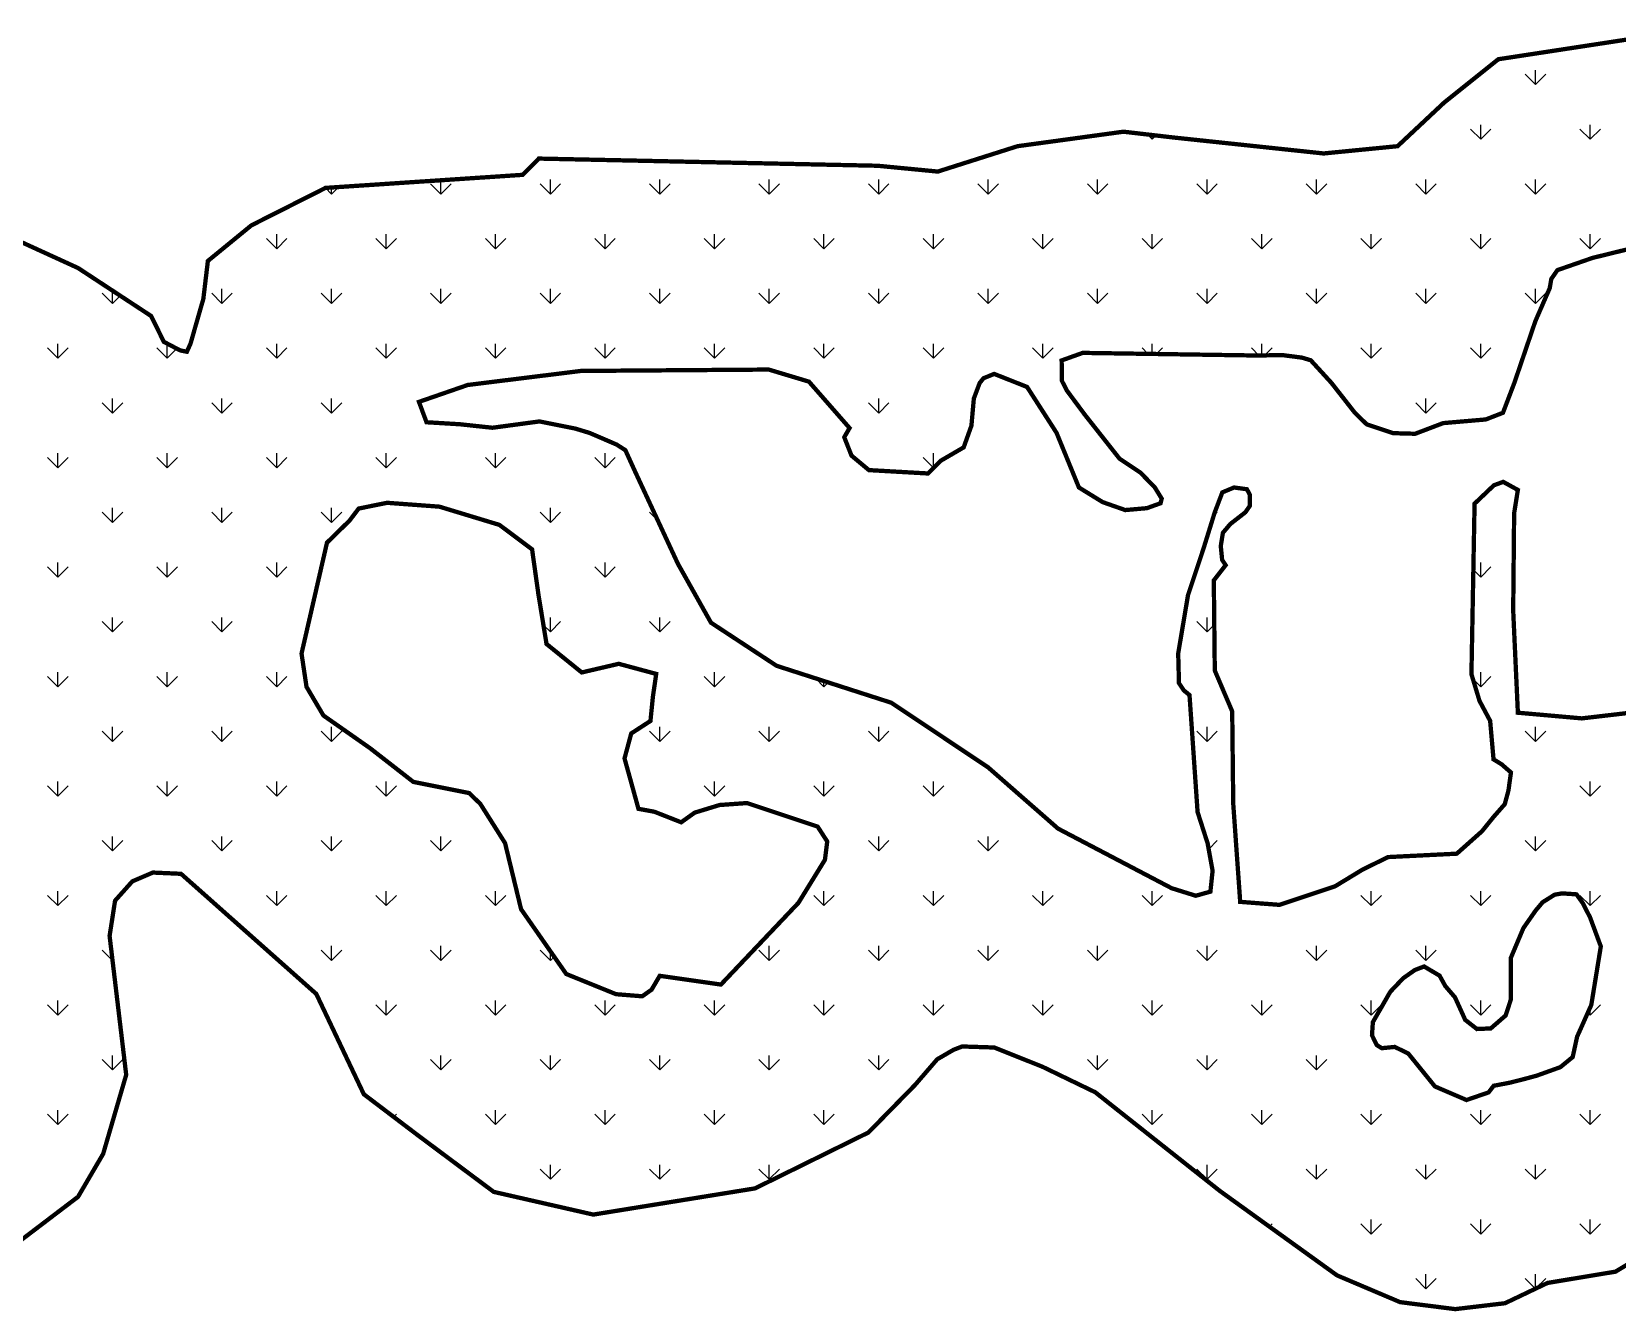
# Model space of a CAD drawing. Header units: metres. Extents: x 287290 to 291869, y 1996410 to 1999955.
# Drawn here: x 291094.2 to 291463, y 1996853 to 1997150.5 of the extents above; entities that cross this region are included whole.
import ezdxf

# ---------------------------------------------------------------- set-up
doc = ezdxf.new("R2010")
doc.units = ezdxf.units.M
doc.header["$MEASUREMENT"] = 0
doc.layers.add('MANGROOVE BUFFER ZONE', color=120, linetype='Continuous')
doc.layers.add('MANGROOVES BUFFER ZONE', color=120, linetype='Continuous')

msp = doc.modelspace()

# ---------------------------------------------------------------- linework, layer by layer
at = {"layer": 'MANGROOVE BUFFER ZONE', "linetype": 'Continuous'}
for p, q in [((291443.96, 1997138.25), (291441.57, 1997140.64)), ((291443.96, 1997138.25), (291443.96, 1997141.63)), ((291443.96, 1997138.25), (291446.35, 1997140.64)), ((291431.23, 1997125.52), (291431.23, 1997128.9)), ((291456.69, 1997125.52), (291456.69, 1997128.9)), ((291354.86, 1997125.52), (291353.75, 1997126.64)), ((291354.86, 1997125.52), (291354.86, 1997126.51)), ((291354.86, 1997125.52), (291355.75, 1997126.41)), ((291431.23, 1997125.52), (291428.84, 1997127.91)), ((291431.23, 1997125.52), (291433.62, 1997127.91)), ((291456.69, 1997125.52), (291454.3, 1997127.91)), ((291456.69, 1997125.52), (291459.07, 1997127.91)), ((291163.94, 1997112.79), (291162.53, 1997114.21)), ((291163.94, 1997112.8), (291163.94, 1997114.31)), ((291163.94, 1997112.79), (291165.57, 1997114.42)), ((291189.4, 1997112.79), (291187.01, 1997115.18)), ((291189.4, 1997112.8), (291189.4, 1997116)), ((291189.4, 1997112.79), (291191.79, 1997115.18)), ((291214.86, 1997112.79), (291212.47, 1997115.18)), ((291214.86, 1997112.8), (291214.86, 1997116.17)), ((291214.86, 1997112.79), (291217.24, 1997115.18)), ((291240.31, 1997112.79), (291237.93, 1997115.18)), ((291240.31, 1997112.8), (291240.31, 1997116.17)), ((291240.31, 1997112.79), (291242.7, 1997115.18)), ((291265.77, 1997112.79), (291263.38, 1997115.18)), ((291265.77, 1997112.8), (291265.77, 1997116.17)), ((291265.77, 1997112.79), (291268.15, 1997115.18)), ((291291.22, 1997112.79), (291288.84, 1997115.18)), ((291291.22, 1997112.8), (291291.22, 1997116.17)), ((291291.22, 1997112.79), (291293.61, 1997115.18)), ((291316.68, 1997112.79), (291314.29, 1997115.18)), ((291316.68, 1997112.8), (291316.68, 1997116.17)), ((291316.68, 1997112.79), (291319.07, 1997115.18)), ((291342.14, 1997112.79), (291339.75, 1997115.18)), ((291342.14, 1997112.8), (291342.14, 1997116.17)), ((291342.14, 1997112.79), (291344.52, 1997115.18)), ((291367.59, 1997112.79), (291365.21, 1997115.18)), ((291367.59, 1997112.8), (291367.59, 1997116.17)), ((291367.59, 1997112.79), (291369.98, 1997115.18)), ((291393.05, 1997112.79), (291390.66, 1997115.18)), ((291393.05, 1997112.8), (291393.05, 1997116.17)), ((291393.05, 1997112.79), (291395.43, 1997115.18)), ((291418.5, 1997112.79), (291416.12, 1997115.18)), ((291418.5, 1997112.8), (291418.5, 1997116.17)), ((291418.5, 1997112.79), (291420.89, 1997115.18)), ((291443.96, 1997112.79), (291441.57, 1997115.18)), ((291443.96, 1997112.8), (291443.96, 1997116.17)), ((291443.96, 1997112.79), (291446.35, 1997115.18)), ((291151.22, 1997100.07), (291151.22, 1997103.44)), ((291176.67, 1997100.07), (291176.67, 1997103.44)), ((291202.13, 1997100.07), (291202.13, 1997103.44)), ((291227.58, 1997100.07), (291227.58, 1997103.44)), ((291253.04, 1997100.07), (291253.04, 1997103.44)), ((291278.5, 1997100.07), (291278.5, 1997103.44)), ((291303.95, 1997100.07), (291303.95, 1997103.44)), ((291329.41, 1997100.07), (291329.41, 1997103.44)), ((291354.86, 1997100.07), (291354.86, 1997103.44)), ((291380.32, 1997100.07), (291380.32, 1997103.44)), ((291405.78, 1997100.07), (291405.78, 1997103.44)), ((291431.23, 1997100.07), (291431.23, 1997103.44)), ((291456.69, 1997100.07), (291456.69, 1997103.44)), ((291151.22, 1997100.07), (291148.83, 1997102.45)), ((291151.22, 1997100.07), (291153.6, 1997102.45)), ((291176.67, 1997100.07), (291174.29, 1997102.45)), ((291176.67, 1997100.07), (291179.06, 1997102.45)), ((291202.13, 1997100.07), (291199.74, 1997102.45)), ((291202.13, 1997100.07), (291204.52, 1997102.45)), ((291227.58, 1997100.07), (291225.2, 1997102.45)), ((291227.58, 1997100.07), (291229.97, 1997102.45)), ((291253.04, 1997100.07), (291250.65, 1997102.45)), ((291253.04, 1997100.07), (291255.43, 1997102.45)), ((291278.5, 1997100.07), (291276.11, 1997102.45)), ((291278.5, 1997100.07), (291280.88, 1997102.45)), ((291303.95, 1997100.07), (291301.57, 1997102.45)), ((291303.95, 1997100.07), (291306.34, 1997102.45)), ((291329.41, 1997100.07), (291327.02, 1997102.45)), ((291329.41, 1997100.07), (291331.79, 1997102.45)), ((291354.86, 1997100.07), (291352.48, 1997102.45)), ((291354.86, 1997100.07), (291357.25, 1997102.45)), ((291380.32, 1997100.07), (291377.93, 1997102.45)), ((291380.32, 1997100.07), (291382.71, 1997102.45)), ((291405.78, 1997100.07), (291403.39, 1997102.45)), ((291405.78, 1997100.07), (291408.16, 1997102.45)), ((291431.23, 1997100.07), (291428.84, 1997102.45)), ((291431.23, 1997100.07), (291433.62, 1997102.45)), ((291456.69, 1997100.07), (291454.3, 1997102.45)), ((291456.69, 1997100.07), (291459.07, 1997102.45)), ((291113.03, 1997087.34), (291110.65, 1997089.73)), ((291113.03, 1997087.34), (291113.03, 1997090.33)), ((291113.03, 1997087.34), (291114.84, 1997089.14)), ((291138.49, 1997087.34), (291136.1, 1997089.73)), ((291138.49, 1997087.34), (291138.49, 1997090.72)), ((291138.49, 1997087.34), (291140.88, 1997089.73)), ((291163.94, 1997087.34), (291161.56, 1997089.73)), ((291163.94, 1997087.34), (291163.94, 1997090.72)), ((291163.94, 1997087.34), (291166.33, 1997089.73)), ((291189.4, 1997087.34), (291187.01, 1997089.73)), ((291189.4, 1997087.34), (291189.4, 1997090.72)), ((291189.4, 1997087.34), (291191.79, 1997089.73)), ((291214.86, 1997087.34), (291212.47, 1997089.73)), ((291214.86, 1997087.34), (291214.86, 1997090.72)), ((291214.86, 1997087.34), (291217.24, 1997089.73)), ((291240.31, 1997087.34), (291237.93, 1997089.73)), ((291240.31, 1997087.34), (291240.31, 1997090.72)), ((291240.31, 1997087.34), (291242.7, 1997089.73)), ((291265.77, 1997087.34), (291263.38, 1997089.73)), ((291265.77, 1997087.34), (291265.77, 1997090.72)), ((291265.77, 1997087.34), (291268.15, 1997089.73)), ((291291.22, 1997087.34), (291288.84, 1997089.73)), ((291291.22, 1997087.34), (291291.22, 1997090.72)), ((291291.22, 1997087.34), (291293.61, 1997089.73)), ((291316.68, 1997087.34), (291314.29, 1997089.73)), ((291316.68, 1997087.34), (291316.68, 1997090.72)), ((291316.68, 1997087.34), (291319.07, 1997089.73)), ((291342.14, 1997087.34), (291339.75, 1997089.73)), ((291342.14, 1997087.34), (291342.14, 1997090.72)), ((291342.14, 1997087.34), (291344.52, 1997089.73)), ((291367.59, 1997087.34), (291365.21, 1997089.73)), ((291367.59, 1997087.34), (291367.59, 1997090.72)), ((291367.59, 1997087.34), (291369.98, 1997089.73)), ((291393.05, 1997087.34), (291390.66, 1997089.73)), ((291393.05, 1997087.34), (291393.05, 1997090.72)), ((291393.05, 1997087.34), (291395.43, 1997089.73)), ((291418.5, 1997087.34), (291416.12, 1997089.73)), ((291418.5, 1997087.34), (291418.5, 1997090.72)), ((291418.5, 1997087.34), (291420.89, 1997089.73)), ((291443.96, 1997087.34), (291441.57, 1997089.73)), ((291443.96, 1997087.34), (291443.96, 1997090.72)), ((291443.96, 1997087.34), (291446.35, 1997089.73)), ((291100.31, 1997074.61), (291097.92, 1997077)), ((291100.31, 1997074.61), (291100.31, 1997077.99)), ((291100.31, 1997074.61), (291102.69, 1997077)), ((291125.76, 1997074.61), (291123.37, 1997077)), ((291125.76, 1997074.61), (291125.76, 1997077.99)), ((291151.22, 1997074.61), (291148.83, 1997077)), ((291151.22, 1997074.61), (291151.22, 1997077.99)), ((291151.22, 1997074.61), (291153.6, 1997077)), ((291176.67, 1997074.61), (291174.29, 1997077)), ((291176.67, 1997074.61), (291176.67, 1997077.99)), ((291176.67, 1997074.61), (291179.06, 1997077)), ((291202.13, 1997074.61), (291199.74, 1997077)), ((291202.13, 1997074.61), (291202.13, 1997077.99)), ((291202.13, 1997074.61), (291204.52, 1997077)), ((291227.58, 1997074.61), (291225.2, 1997077)), ((291227.58, 1997074.61), (291227.58, 1997077.99)), ((291227.58, 1997074.61), (291229.97, 1997077)), ((291253.04, 1997074.61), (291250.65, 1997077)), ((291253.04, 1997074.61), (291253.04, 1997077.99)), ((291253.04, 1997074.61), (291255.43, 1997077)), ((291278.5, 1997074.61), (291276.11, 1997077)), ((291278.5, 1997074.61), (291278.5, 1997077.99)), ((291278.5, 1997074.61), (291280.88, 1997077)), ((291303.95, 1997074.61), (291301.57, 1997077)), ((291303.95, 1997074.61), (291303.95, 1997077.99)), ((291303.95, 1997074.61), (291306.34, 1997077)), ((291329.41, 1997074.61), (291327.02, 1997077)), ((291329.41, 1997074.61), (291329.41, 1997077.99)), ((291329.41, 1997074.61), (291331.79, 1997077)), ((291353.84, 1997075.63), (291352.48, 1997077)), ((291354.86, 1997075.62), (291354.86, 1997077.99)), ((291355.85, 1997075.6), (291357.25, 1997077)), ((291379.67, 1997075.26), (291377.93, 1997077)), ((291380.32, 1997075.27), (291380.32, 1997077.99)), ((291380.99, 1997075.28), (291382.71, 1997077)), ((291405.78, 1997074.61), (291403.39, 1997077)), ((291405.78, 1997074.61), (291405.78, 1997077.99)), ((291405.78, 1997074.61), (291408.16, 1997077)), ((291431.23, 1997074.61), (291428.84, 1997077)), ((291431.23, 1997074.61), (291431.23, 1997077.99)), ((291431.23, 1997074.61), (291433.62, 1997077)), ((291125.76, 1997074.61), (291127.99, 1997076.84)), ((291113.03, 1997061.88), (291110.65, 1997064.27)), ((291113.03, 1997061.88), (291113.03, 1997065.26)), ((291113.03, 1997061.88), (291115.42, 1997064.27)), ((291138.49, 1997061.88), (291136.1, 1997064.27)), ((291138.49, 1997061.88), (291138.49, 1997065.26)), ((291138.49, 1997061.88), (291140.88, 1997064.27)), ((291163.94, 1997061.88), (291161.56, 1997064.27)), ((291163.94, 1997061.88), (291163.94, 1997065.26)), ((291163.94, 1997061.88), (291166.33, 1997064.27)), ((291291.22, 1997061.88), (291288.84, 1997064.27)), ((291291.22, 1997061.88), (291291.22, 1997065.26)), ((291291.22, 1997061.88), (291293.61, 1997064.27)), ((291418.5, 1997061.88), (291416.12, 1997064.27)), ((291418.5, 1997061.88), (291418.5, 1997065.26)), ((291418.5, 1997061.88), (291420.89, 1997064.27)), ((291100.31, 1997049.16), (291097.92, 1997051.54)), ((291100.31, 1997049.16), (291100.31, 1997052.53)), ((291100.31, 1997049.16), (291102.69, 1997051.54)), ((291125.76, 1997049.16), (291123.37, 1997051.54)), ((291125.76, 1997049.16), (291125.76, 1997052.53)), ((291125.76, 1997049.16), (291128.15, 1997051.54)), ((291151.22, 1997049.16), (291148.83, 1997051.54)), ((291151.22, 1997049.16), (291151.22, 1997052.53)), ((291151.22, 1997049.16), (291153.6, 1997051.54)), ((291176.67, 1997049.16), (291174.29, 1997051.54)), ((291176.67, 1997049.16), (291176.67, 1997052.53)), ((291176.67, 1997049.16), (291179.06, 1997051.54)), ((291202.13, 1997049.16), (291199.74, 1997051.54)), ((291202.13, 1997049.16), (291202.13, 1997052.53)), ((291202.13, 1997049.16), (291204.52, 1997051.54)), ((291227.58, 1997049.16), (291225.2, 1997051.54)), ((291227.58, 1997049.16), (291227.58, 1997052.53)), ((291227.58, 1997049.16), (291229.97, 1997051.54)), ((291303.95, 1997049.16), (291301.57, 1997051.54)), ((291303.95, 1997049.16), (291303.95, 1997052.53)), ((291303.95, 1997049.16), (291306.34, 1997051.54)), ((291113.03, 1997036.43), (291110.65, 1997038.81)), ((291113.03, 1997036.43), (291113.03, 1997039.8)), ((291113.03, 1997036.43), (291115.42, 1997038.81)), ((291138.49, 1997036.43), (291136.1, 1997038.81)), ((291138.49, 1997036.43), (291138.49, 1997039.8)), ((291138.49, 1997036.43), (291140.88, 1997038.81)), ((291163.94, 1997036.43), (291161.56, 1997038.81)), ((291163.94, 1997036.43), (291163.94, 1997039.8)), ((291163.94, 1997036.43), (291166.33, 1997038.81)), ((291214.86, 1997036.43), (291212.47, 1997038.81)), ((291214.86, 1997036.43), (291214.86, 1997039.8)), ((291214.86, 1997036.43), (291217.24, 1997038.81)), ((291239.85, 1997036.89), (291237.93, 1997038.81)), ((291369.13, 1997037.97), (291369.98, 1997038.81)), ((291100.31, 1997023.7), (291097.92, 1997026.09)), ((291100.31, 1997023.7), (291100.31, 1997027.08)), ((291100.31, 1997023.7), (291102.69, 1997026.09)), ((291125.76, 1997023.7), (291123.37, 1997026.09)), ((291125.76, 1997023.7), (291125.76, 1997027.08)), ((291125.76, 1997023.7), (291128.15, 1997026.09)), ((291151.22, 1997023.7), (291148.83, 1997026.09)), ((291151.22, 1997023.7), (291151.22, 1997027.08)), ((291151.22, 1997023.7), (291153.6, 1997026.09)), ((291227.58, 1997023.7), (291225.2, 1997026.09)), ((291227.58, 1997023.7), (291227.58, 1997027.08)), ((291227.58, 1997023.7), (291229.97, 1997026.09)), ((291431.23, 1997023.7), (291429.53, 1997025.4)), ((291431.23, 1997023.7), (291431.23, 1997027.08)), ((291431.23, 1997023.7), (291433.62, 1997026.09)), ((291113.03, 1997010.97), (291113.03, 1997014.35)), ((291138.49, 1997010.97), (291138.49, 1997014.35)), ((291214.86, 1997010.97), (291214.86, 1997014.35)), ((291240.31, 1997010.97), (291240.31, 1997014.35)), ((291367.59, 1997010.97), (291367.59, 1997014.35)), ((291113.03, 1997010.97), (291110.65, 1997013.36)), ((291113.03, 1997010.97), (291115.42, 1997013.36)), ((291138.49, 1997010.97), (291136.1, 1997013.36)), ((291138.49, 1997010.97), (291140.88, 1997013.36)), ((291214.86, 1997010.97), (291213.24, 1997012.58)), ((291214.86, 1997010.97), (291217.24, 1997013.36)), ((291240.31, 1997010.97), (291237.93, 1997013.36)), ((291240.31, 1997010.97), (291242.7, 1997013.36)), ((291367.59, 1997010.97), (291365.21, 1997013.36)), ((291367.59, 1997010.97), (291369.27, 1997012.65)), ((291100.31, 1996998.24), (291097.92, 1997000.63)), ((291100.31, 1996998.24), (291100.31, 1997001.62)), ((291100.31, 1996998.24), (291102.69, 1997000.63)), ((291125.76, 1996998.24), (291123.37, 1997000.63)), ((291125.76, 1996998.24), (291125.76, 1997001.62)), ((291125.76, 1996998.24), (291128.15, 1997000.63)), ((291151.22, 1996998.24), (291148.83, 1997000.63)), ((291151.22, 1996998.24), (291151.22, 1997001.62)), ((291151.22, 1996998.24), (291153.6, 1997000.63)), ((291253.04, 1996998.24), (291250.65, 1997000.63)), ((291253.04, 1996998.24), (291253.04, 1997001.62)), ((291253.04, 1996998.24), (291255.43, 1997000.63)), ((291278.5, 1996998.24), (291276.57, 1997000.17)), ((291278.5, 1996998.24), (291278.5, 1996999.55)), ((291431.23, 1996998.24), (291429.41, 1997000.06)), ((291431.23, 1996998.24), (291431.23, 1997001.62)), ((291431.23, 1996998.24), (291433.62, 1997000.63)), ((291278.5, 1996998.24), (291279.48, 1996999.23)), ((291113.03, 1996985.52), (291113.03, 1996988.89)), ((291138.49, 1996985.52), (291138.49, 1996988.89)), ((291163.94, 1996985.52), (291163.94, 1996988.89)), ((291240.31, 1996985.52), (291240.31, 1996988.89)), ((291265.77, 1996985.52), (291265.77, 1996988.89)), ((291291.22, 1996985.52), (291291.22, 1996988.89)), ((291367.59, 1996985.52), (291367.59, 1996988.89)), ((291443.96, 1996985.52), (291443.96, 1996988.89)), ((291113.03, 1996985.52), (291110.65, 1996987.9)), ((291113.03, 1996985.52), (291115.42, 1996987.9)), ((291138.49, 1996985.52), (291136.1, 1996987.9)), ((291138.49, 1996985.52), (291140.88, 1996987.9)), ((291163.94, 1996985.52), (291161.56, 1996987.9)), ((291163.94, 1996985.52), (291166.33, 1996987.9)), ((291240.31, 1996985.52), (291237.93, 1996987.9)), ((291240.31, 1996985.52), (291242.7, 1996987.9)), ((291265.77, 1996985.52), (291263.38, 1996987.9)), ((291265.77, 1996985.52), (291268.15, 1996987.9)), ((291291.22, 1996985.52), (291288.84, 1996987.9)), ((291291.22, 1996985.52), (291293.61, 1996987.9)), ((291367.59, 1996985.52), (291365.21, 1996987.9)), ((291367.59, 1996985.52), (291369.98, 1996987.9)), ((291443.96, 1996985.52), (291441.57, 1996987.9)), ((291443.96, 1996985.52), (291446.35, 1996987.9)), ((291100.31, 1996972.79), (291097.92, 1996975.17)), ((291100.31, 1996972.79), (291100.31, 1996976.16)), ((291100.31, 1996972.79), (291102.69, 1996975.17)), ((291125.76, 1996972.79), (291123.37, 1996975.17)), ((291125.76, 1996972.79), (291125.76, 1996976.16)), ((291125.76, 1996972.79), (291128.15, 1996975.17)), ((291151.22, 1996972.79), (291148.83, 1996975.17)), ((291151.22, 1996972.79), (291151.22, 1996976.16)), ((291151.22, 1996972.79), (291153.6, 1996975.17)), ((291176.67, 1996972.79), (291174.29, 1996975.17)), ((291176.67, 1996972.79), (291176.67, 1996976.16)), ((291176.67, 1996972.79), (291179.06, 1996975.17)), ((291253.04, 1996972.79), (291250.65, 1996975.17)), ((291253.04, 1996972.79), (291253.04, 1996976.16)), ((291253.04, 1996972.79), (291255.43, 1996975.17)), ((291278.5, 1996972.79), (291276.11, 1996975.17)), ((291278.5, 1996972.79), (291278.5, 1996976.16)), ((291278.5, 1996972.79), (291280.88, 1996975.17)), ((291303.95, 1996972.79), (291301.57, 1996975.17)), ((291303.95, 1996972.79), (291303.95, 1996976.16)), ((291303.95, 1996972.79), (291306.34, 1996975.17)), ((291456.69, 1996972.79), (291454.3, 1996975.17)), ((291456.69, 1996972.79), (291456.69, 1996976.16)), ((291456.69, 1996972.79), (291459.07, 1996975.17)), ((291113.03, 1996960.06), (291113.03, 1996963.44)), ((291138.49, 1996960.06), (291138.49, 1996963.44)), ((291163.94, 1996960.06), (291163.94, 1996963.44)), ((291189.4, 1996960.06), (291189.4, 1996963.44)), ((291291.22, 1996960.06), (291291.22, 1996963.44)), ((291316.68, 1996960.06), (291316.68, 1996963.44)), ((291367.59, 1996962.21), (291367.59, 1996963.44)), ((291443.96, 1996960.06), (291443.96, 1996963.44)), ((291113.03, 1996960.06), (291110.65, 1996962.45)), ((291113.03, 1996960.06), (291115.42, 1996962.45)), ((291138.49, 1996960.06), (291136.1, 1996962.45)), ((291138.49, 1996960.06), (291140.88, 1996962.45)), ((291163.94, 1996960.06), (291161.56, 1996962.45)), ((291163.94, 1996960.06), (291166.33, 1996962.45)), ((291189.4, 1996960.06), (291187.01, 1996962.45)), ((291189.4, 1996960.06), (291191.79, 1996962.45)), ((291291.22, 1996960.06), (291288.84, 1996962.45)), ((291291.22, 1996960.06), (291293.61, 1996962.45)), ((291316.68, 1996960.06), (291314.29, 1996962.45)), ((291316.68, 1996960.06), (291319.07, 1996962.45)), ((291342.14, 1996960.06), (291341.4, 1996960.8)), ((291342.14, 1996960.06), (291342.14, 1996960.41)), ((291342.14, 1996960.06), (291342.37, 1996960.29)), ((291367.97, 1996960.44), (291369.98, 1996962.45)), ((291443.96, 1996960.06), (291441.57, 1996962.45)), ((291443.96, 1996960.06), (291446.35, 1996962.45)), ((291100.31, 1996947.33), (291097.92, 1996949.72)), ((291100.31, 1996947.33), (291100.31, 1996950.71)), ((291100.31, 1996947.33), (291102.69, 1996949.72)), ((291151.22, 1996947.33), (291148.83, 1996949.72)), ((291151.22, 1996947.33), (291151.22, 1996950.71)), ((291151.22, 1996947.33), (291153.6, 1996949.72)), ((291176.67, 1996947.33), (291174.29, 1996949.72)), ((291176.67, 1996947.33), (291176.67, 1996950.71)), ((291176.67, 1996947.33), (291179.06, 1996949.72)), ((291202.13, 1996947.33), (291199.74, 1996949.72)), ((291202.13, 1996947.33), (291202.13, 1996950.71)), ((291202.13, 1996947.33), (291204.52, 1996949.72)), ((291278.5, 1996947.33), (291276.11, 1996949.72)), ((291278.5, 1996947.33), (291278.5, 1996950.71)), ((291278.5, 1996947.33), (291280.88, 1996949.72)), ((291303.95, 1996947.33), (291301.57, 1996949.72)), ((291303.95, 1996947.33), (291303.95, 1996950.71)), ((291303.95, 1996947.33), (291306.34, 1996949.72)), ((291329.41, 1996947.33), (291327.02, 1996949.72)), ((291329.41, 1996947.33), (291329.41, 1996950.71)), ((291329.41, 1996947.33), (291331.79, 1996949.72)), ((291354.86, 1996947.33), (291352.48, 1996949.72)), ((291354.86, 1996947.33), (291354.86, 1996950.71)), ((291354.86, 1996947.33), (291357.25, 1996949.72)), ((291405.78, 1996947.33), (291403.39, 1996949.72)), ((291405.78, 1996947.33), (291405.78, 1996950.71)), ((291405.78, 1996947.33), (291408.16, 1996949.72)), ((291431.23, 1996947.33), (291428.84, 1996949.72)), ((291431.23, 1996947.33), (291431.23, 1996950.71)), ((291431.23, 1996947.33), (291433.62, 1996949.72)), ((291456.69, 1996947.33), (291454.3, 1996949.72)), ((291456.69, 1996947.33), (291456.69, 1996950.71)), ((291456.69, 1996947.33), (291459.07, 1996949.72)), ((291380.32, 1996947.33), (291379.79, 1996947.87)), ((291380.32, 1996947.33), (291380.32, 1996947.82)), ((291380.32, 1996947.33), (291380.78, 1996947.79)), ((291113.03, 1996934.61), (291110.65, 1996936.99)), ((291163.94, 1996934.6), (291161.56, 1996936.99)), ((291163.94, 1996934.6), (291163.94, 1996937.98)), ((291163.94, 1996934.6), (291166.33, 1996936.99)), ((291189.4, 1996934.6), (291187.01, 1996936.99)), ((291189.4, 1996934.6), (291189.4, 1996937.98)), ((291189.4, 1996934.6), (291191.79, 1996936.99)), ((291214.86, 1996934.6), (291212.47, 1996936.99)), ((291265.77, 1996934.6), (291263.38, 1996936.99)), ((291265.77, 1996934.6), (291265.77, 1996937.98)), ((291265.77, 1996934.6), (291268.15, 1996936.99)), ((291291.22, 1996934.6), (291288.84, 1996936.99)), ((291291.22, 1996934.6), (291291.22, 1996937.98)), ((291291.22, 1996934.6), (291293.61, 1996936.99)), ((291316.68, 1996934.6), (291314.29, 1996936.99)), ((291316.68, 1996934.6), (291316.68, 1996937.98)), ((291316.68, 1996934.6), (291319.07, 1996936.99)), ((291342.14, 1996934.6), (291339.75, 1996936.99)), ((291342.14, 1996934.6), (291342.14, 1996937.98)), ((291342.14, 1996934.6), (291344.52, 1996936.99)), ((291367.59, 1996934.6), (291365.21, 1996936.99)), ((291367.59, 1996934.6), (291367.59, 1996937.98)), ((291367.59, 1996934.6), (291369.98, 1996936.99)), ((291393.05, 1996934.6), (291390.66, 1996936.99)), ((291393.05, 1996934.6), (291393.05, 1996937.98)), ((291393.05, 1996934.6), (291395.43, 1996936.99)), ((291418.5, 1996934.6), (291416.12, 1996936.99)), ((291418.5, 1996934.6), (291418.5, 1996937.98)), ((291418.5, 1996934.6), (291420.89, 1996936.99)), ((291214.86, 1996934.6), (291214.86, 1996936.74)), ((291214.86, 1996934.6), (291215.74, 1996935.48)), ((291100.31, 1996921.88), (291097.92, 1996924.26)), ((291100.31, 1996921.88), (291100.31, 1996925.25)), ((291100.31, 1996921.88), (291102.69, 1996924.26)), ((291176.67, 1996921.88), (291174.29, 1996924.26)), ((291176.67, 1996921.88), (291176.67, 1996925.25)), ((291176.67, 1996921.88), (291179.06, 1996924.26)), ((291202.13, 1996921.88), (291199.74, 1996924.26)), ((291202.13, 1996921.88), (291202.13, 1996925.25)), ((291202.13, 1996921.88), (291204.52, 1996924.26)), ((291227.58, 1996921.88), (291225.2, 1996924.26)), ((291227.58, 1996921.88), (291227.58, 1996925.25)), ((291227.58, 1996921.88), (291229.97, 1996924.26)), ((291253.04, 1996921.88), (291250.65, 1996924.26)), ((291253.04, 1996921.88), (291253.04, 1996925.25)), ((291253.04, 1996921.88), (291255.43, 1996924.26)), ((291278.5, 1996921.88), (291276.11, 1996924.26)), ((291278.5, 1996921.88), (291278.5, 1996925.25)), ((291278.5, 1996921.88), (291280.88, 1996924.26)), ((291303.95, 1996921.88), (291301.57, 1996924.26)), ((291303.95, 1996921.88), (291303.95, 1996925.25)), ((291303.95, 1996921.88), (291306.34, 1996924.26)), ((291329.41, 1996921.88), (291327.02, 1996924.26)), ((291329.41, 1996921.88), (291329.41, 1996925.25)), ((291329.41, 1996921.88), (291331.79, 1996924.26)), ((291354.86, 1996921.88), (291352.48, 1996924.26)), ((291354.86, 1996921.88), (291354.86, 1996925.25)), ((291354.86, 1996921.88), (291357.25, 1996924.26)), ((291380.32, 1996921.88), (291377.93, 1996924.26)), ((291380.32, 1996921.88), (291380.32, 1996925.25)), ((291380.32, 1996921.88), (291382.71, 1996924.26)), ((291405.78, 1996921.88), (291403.39, 1996924.26)), ((291405.78, 1996921.88), (291405.78, 1996925.25)), ((291405.78, 1996921.88), (291408.16, 1996924.26)), ((291431.23, 1996921.88), (291428.84, 1996924.26)), ((291431.23, 1996921.88), (291431.23, 1996925.25)), ((291431.23, 1996921.88), (291433.62, 1996924.26)), ((291456.69, 1996921.88), (291456.15, 1996922.42)), ((291456.69, 1996921.88), (291459.07, 1996924.26)), ((291456.69, 1996921.88), (291456.69, 1996923.63)), ((291113.03, 1996909.15), (291110.65, 1996911.53)), ((291113.03, 1996909.15), (291113.03, 1996912.52)), ((291113.03, 1996909.15), (291115.42, 1996911.53)), ((291189.4, 1996909.15), (291187.01, 1996911.53)), ((291189.4, 1996909.15), (291189.4, 1996912.52)), ((291189.4, 1996909.15), (291191.79, 1996911.53)), ((291214.86, 1996909.15), (291212.47, 1996911.53)), ((291214.86, 1996909.15), (291214.86, 1996912.52)), ((291214.86, 1996909.15), (291217.24, 1996911.53)), ((291240.31, 1996909.15), (291237.93, 1996911.53)), ((291240.31, 1996909.15), (291240.31, 1996912.52)), ((291240.31, 1996909.15), (291242.7, 1996911.53)), ((291265.77, 1996909.15), (291263.38, 1996911.53)), ((291265.77, 1996909.15), (291265.77, 1996912.52)), ((291265.77, 1996909.15), (291268.15, 1996911.53)), ((291291.22, 1996909.15), (291288.84, 1996911.53)), ((291291.22, 1996909.15), (291291.22, 1996912.52)), ((291291.22, 1996909.15), (291293.61, 1996911.53)), ((291342.14, 1996909.15), (291339.75, 1996911.53)), ((291342.14, 1996909.15), (291342.14, 1996912.52)), ((291342.14, 1996909.15), (291344.52, 1996911.53)), ((291367.59, 1996909.15), (291365.21, 1996911.53)), ((291367.59, 1996909.15), (291367.59, 1996912.52)), ((291367.59, 1996909.15), (291369.98, 1996911.53)), ((291393.05, 1996909.15), (291390.66, 1996911.53)), ((291393.05, 1996909.15), (291393.05, 1996912.52)), ((291393.05, 1996909.15), (291395.43, 1996911.53)), ((291100.31, 1996896.42), (291097.92, 1996898.81)), ((291100.31, 1996896.42), (291100.31, 1996899.8)), ((291100.31, 1996896.42), (291102.69, 1996898.81)), ((291176.67, 1996899.53), (291176.67, 1996899.8)), ((291178.44, 1996898.19), (291179.06, 1996898.81)), ((291202.13, 1996896.42), (291199.74, 1996898.81)), ((291202.13, 1996896.42), (291202.13, 1996899.8)), ((291202.13, 1996896.42), (291204.52, 1996898.81)), ((291227.58, 1996896.42), (291225.2, 1996898.81)), ((291227.58, 1996896.42), (291227.58, 1996899.8)), ((291227.58, 1996896.42), (291229.97, 1996898.81)), ((291253.04, 1996896.42), (291250.65, 1996898.81)), ((291253.04, 1996896.42), (291253.04, 1996899.8)), ((291253.04, 1996896.42), (291255.43, 1996898.81)), ((291278.5, 1996896.42), (291276.11, 1996898.81)), ((291278.5, 1996896.42), (291278.5, 1996899.8)), ((291278.5, 1996896.42), (291280.88, 1996898.81)), ((291354.86, 1996896.42), (291352.48, 1996898.81)), ((291354.86, 1996896.42), (291354.86, 1996899.8)), ((291354.86, 1996896.42), (291357.25, 1996898.81)), ((291380.32, 1996896.42), (291377.93, 1996898.81)), ((291380.32, 1996896.42), (291380.32, 1996899.8)), ((291380.32, 1996896.42), (291382.71, 1996898.81)), ((291405.78, 1996896.42), (291403.39, 1996898.81)), ((291405.78, 1996896.42), (291405.78, 1996899.8)), ((291405.78, 1996896.42), (291408.16, 1996898.81)), ((291431.23, 1996896.42), (291428.84, 1996898.81)), ((291431.23, 1996896.42), (291431.23, 1996899.8)), ((291431.23, 1996896.42), (291433.62, 1996898.81)), ((291456.69, 1996896.42), (291454.3, 1996898.81)), ((291456.69, 1996896.42), (291456.69, 1996899.8)), ((291456.69, 1996896.42), (291459.07, 1996898.81)), ((291214.86, 1996883.69), (291212.47, 1996886.08)), ((291214.86, 1996883.69), (291214.86, 1996887.07)), ((291214.86, 1996883.69), (291217.24, 1996886.08)), ((291240.31, 1996883.69), (291237.93, 1996886.08)), ((291240.31, 1996883.69), (291240.31, 1996887.07)), ((291240.31, 1996883.69), (291242.7, 1996886.08)), ((291265.77, 1996883.69), (291263.38, 1996886.08)), ((291265.77, 1996883.69), (291265.77, 1996887.07)), ((291265.77, 1996883.69), (291268.15, 1996886.08)), ((291367.59, 1996883.69), (291365.21, 1996886.08)), ((291367.59, 1996883.69), (291367.59, 1996887.07)), ((291367.59, 1996883.69), (291369.98, 1996886.08)), ((291393.05, 1996883.69), (291390.66, 1996886.08)), ((291393.05, 1996883.69), (291393.05, 1996887.07)), ((291393.05, 1996883.69), (291395.43, 1996886.08)), ((291418.5, 1996883.69), (291416.12, 1996886.08)), ((291418.5, 1996883.69), (291418.5, 1996887.07)), ((291418.5, 1996883.69), (291420.89, 1996886.08)), ((291443.96, 1996883.69), (291441.57, 1996886.08)), ((291443.96, 1996883.69), (291443.96, 1996887.07)), ((291443.96, 1996883.69), (291446.35, 1996886.08)), ((291380.32, 1996873.96), (291380.32, 1996874.34)), ((291405.78, 1996870.97), (291405.78, 1996874.34)), ((291431.23, 1996870.97), (291431.23, 1996874.34)), ((291456.69, 1996870.97), (291456.69, 1996874.34)), ((291382.06, 1996872.71), (291382.71, 1996873.35)), ((291405.78, 1996870.96), (291403.39, 1996873.35)), ((291405.78, 1996870.96), (291408.16, 1996873.35)), ((291431.23, 1996870.96), (291428.84, 1996873.35)), ((291431.23, 1996870.96), (291433.62, 1996873.35)), ((291456.69, 1996870.96), (291454.3, 1996873.35)), ((291456.69, 1996870.96), (291459.07, 1996873.35)), ((291418.5, 1996858.24), (291416.12, 1996860.62)), ((291418.5, 1996858.24), (291418.5, 1996861.61)), ((291418.5, 1996858.24), (291420.89, 1996860.62)), ((291443.95, 1996858.25), (291441.57, 1996860.62)), ((291443.96, 1996858.25), (291443.96, 1996861.61)), ((291443.99, 1996858.27), (291446.35, 1996860.62))]:
    msp.add_line(p, q, dxfattribs=at)
at = {"layer": 'MANGROOVES BUFFER ZONE', "const_width": 1, "flags": 128}
for points in [[(291473.91, 1997150.04), (291435.34, 1997144.14), (291422.7, 1997134.03), (291411.9, 1997123.92), (291394.7, 1997122.23), (291359.79, 1997125.94), (291348.15, 1997127.29), (291323.53, 1997123.92), (291304.98, 1997118.02), (291290.98, 1997119.37), (291212.17, 1997121.04), (291208.43, 1997117.26), (291162.56, 1997114.22), (291145.32, 1997105.51), (291135.21, 1997097.24), (291134.15, 1997088.4), (291132.23, 1997081.73), (291131.18, 1997078.03), (291130.32, 1997076.12), (291128.73, 1997076.45), (291124.97, 1997078.43), (291122, 1997084.44), (291105.02, 1997095.59), (291082.12, 1997106.06)], [(291465.98, 1996992.18), (291454.75, 1996990.87), (291439.88, 1996992.19), (291438.79, 1997015.93), (291439.01, 1997038.56), (291439.88, 1997043.99), (291436.47, 1997045.87), (291434.3, 1997045.07), (291429.81, 1997040.8), (291429.08, 1997001.15), (291430.96, 1996994.93), (291433.43, 1996990.3), (291434.22, 1996981.34), (291436.1, 1996980.19), (291438.27, 1996978.3), (291437.69, 1996974.11), (291436.83, 1996970.92), (291434.22, 1996967.95), (291431.54, 1996964.63), (291425.67, 1996959.41), (291409.67, 1996958.62), (291403.66, 1996955.65), (291397.32, 1996951.8), (291384.45, 1996947.51), (291375.3, 1996948.21), (291373.68, 1996971.02), (291373.44, 1996992.5), (291369.39, 1997002), (291369.16, 1997022.96), (291371.92, 1997026.5), (291371.1, 1997027.73), (291370.78, 1997030.95), (291371.28, 1997034.03), (291373.01, 1997036.07), (291376.5, 1997038.79), (291377.54, 1997040.29), (291377.54, 1997042.88), (291376.86, 1997044.15), (291373.87, 1997044.56), (291371.14, 1997043.42), (291369.37, 1997038.75), (291366.74, 1997030.27), (291363.16, 1997019.52), (291360.88, 1997005.97), (291361.06, 1996999.06), (291362.19, 1996997.38), (291363.51, 1996996.3), (291365.39, 1996969.08), (291367.72, 1996961.83), (291368.88, 1996955.44), (291368.37, 1996950.58), (291364.96, 1996949.63), (291359.36, 1996951.38), (291332.93, 1996965.24), (291316.66, 1996979.49), (291294.15, 1996994.51), (291267.47, 1997003.1), (291252.22, 1997013.12), (291244.52, 1997026.83), (291234.55, 1997048.3), (291232.3, 1997053.24), (291230.27, 1997054.54), (291224.02, 1997057.23), (291220.68, 1997058.25), (291212.33, 1997059.92), (291201.39, 1997058.45), (291193.84, 1997059.26), (291186.06, 1997059.73), (291184.3, 1997064.47), (291195.66, 1997068.4), (291221.98, 1997071.66), (291265.66, 1997071.98), (291275, 1997069.17), (291284.45, 1997058.38), (291283.21, 1997056.25), (291284.9, 1997051.97), (291288.95, 1997048.6), (291302.67, 1997047.82), (291305.59, 1997050.74), (291310.99, 1997053.89), (291312.79, 1997058.94), (291313.35, 1997065.24), (291314.7, 1997068.84), (291315.6, 1997069.96), (291318.08, 1997070.97), (291325.73, 1997067.94), (291332.59, 1997057.26), (291337.79, 1997044.56), (291343.31, 1997041.16), (291348.57, 1997039.31), (291353.6, 1997039.75), (291356.78, 1997040.9), (291357.05, 1997041.96), (291355.42, 1997044.61), (291352.1, 1997048.01), (291347.24, 1997051.25), (291339.16, 1997061.49), (291334.96, 1997067.14), (291333.85, 1997069.33), (291333.77, 1997074.1), (291338.67, 1997075.86), (291379.09, 1997075.25), (291385.15, 1997075.34), (291389.63, 1997074.76), (291391.71, 1997074.14), (291396.49, 1997068.92), (291401.96, 1997061.94), (291404.72, 1997059.25), (291410.89, 1997057.19), (291415.99, 1997057.05), (291422.51, 1997059.53), (291432.42, 1997060.38), (291436.41, 1997061.93), (291439.08, 1997068.94), (291443.95, 1997083.24), (291447.29, 1997090.91), (291447.65, 1997093.04), (291449.07, 1997095.1), (291457.24, 1997097.94), (291465.22, 1997099.9)], [(291077.93, 1996859.04), (291105.01, 1996879.62), (291110.85, 1996889.61), (291116.21, 1996907.99), (291112.35, 1996940.28), (291113.62, 1996948.48), (291117.63, 1996952.97), (291122.42, 1996955.02), (291128.96, 1996954.73), (291160.42, 1996926.8), (291171.48, 1996903.47), (291184.01, 1996893.96), (291201.69, 1996880.77), (291224.84, 1996875.49), (291262.46, 1996881.58), (291288.84, 1996894.58), (291299.69, 1996905.65), (291304.83, 1996911.6), (291308.62, 1996913.8), (291310.64, 1996914.58), (291318.1, 1996914.34), (291329.32, 1996909.86), (291341.58, 1996903.94), (291370.55, 1996881), (291397.83, 1996861.35), (291412.49, 1996855.13), (291425.31, 1996853.51), (291436.89, 1996854.88), (291446.79, 1996859.6), (291462.59, 1996862.22), (291484.51, 1996875.48)]]:
    msp.add_lwpolyline(points, dxfattribs=at)
for points in [[(291156.99, 1997005.94), (291162.91, 1997031.73), (291168.16, 1997036.87), (291170.28, 1997039.66), (291176.88, 1997041), (291189.05, 1997040.1), (291203.02, 1997035.86), (291210.61, 1997030.17), (291212.07, 1997019.78), (291213.97, 1997008.17), (291222.16, 1997001.55), (291230.77, 1997003.56), (291239.48, 1997001.21), (291238.7, 1996995.85), (291238.14, 1996990.27), (291233.67, 1996987.37), (291232.11, 1996981.56), (291233.78, 1996975.53), (291235.35, 1996969.84), (291239.03, 1996969.17), (291245.29, 1996966.71), (291248.42, 1996968.95), (291254.23, 1996970.73), (291260.6, 1996971.18), (291277.02, 1996965.71), (291279.25, 1996962.25), (291278.72, 1996957.99), (291272.55, 1996947.97), (291254.53, 1996928.98), (291240.3, 1996931.01), (291238.4, 1996927.79), (291236.23, 1996926.25), (291230.13, 1996926.74), (291218.56, 1996931.43), (291208.05, 1996946.5), (291204.32, 1996961.88), (291198.57, 1996970.99), (291195.97, 1996973.51), (291183, 1996976.1), (291172.91, 1996983.95), (291162.08, 1996991.54), (291158.15, 1996998.2)], [(291406.16, 1996920.25), (291410.21, 1996927.3), (291413.22, 1996930.46), (291415.94, 1996932.37), (291418.07, 1996933.18), (291421.67, 1996931.05), (291423, 1996928.63), (291425.27, 1996925.98), (291427.63, 1996920.77), (291430.35, 1996918.64), (291433.58, 1996918.78), (291437.04, 1996921.79), (291438.22, 1996925.42), (291438.22, 1996931.37), (291438.22, 1996935.12), (291441.16, 1996942.1), (291444.03, 1996946.21), (291445.64, 1996948.12), (291448.44, 1996949.88), (291450.2, 1996950.18), (291453.51, 1996949.96), (291454.98, 1996947.9), (291456.67, 1996944.6), (291459.17, 1996937.84), (291456.96, 1996924.25), (291453.65, 1996916.83), (291452.63, 1996912.12), (291449.76, 1996909.77), (291444.25, 1996907.79), (291441.82, 1996907.13), (291438.07, 1996906.17), (291434.25, 1996905.44), (291433.07, 1996903.9), (291427.93, 1996902.13), (291420.58, 1996905.29), (291414.4, 1996912.93), (291411.24, 1996914.48), (291408.23, 1996914.18), (291407.05, 1996914.92), (291405.95, 1996917.19)]]:
    msp.add_lwpolyline(points, close=True, dxfattribs=at)

doc.saveas('drawing.dxf')
